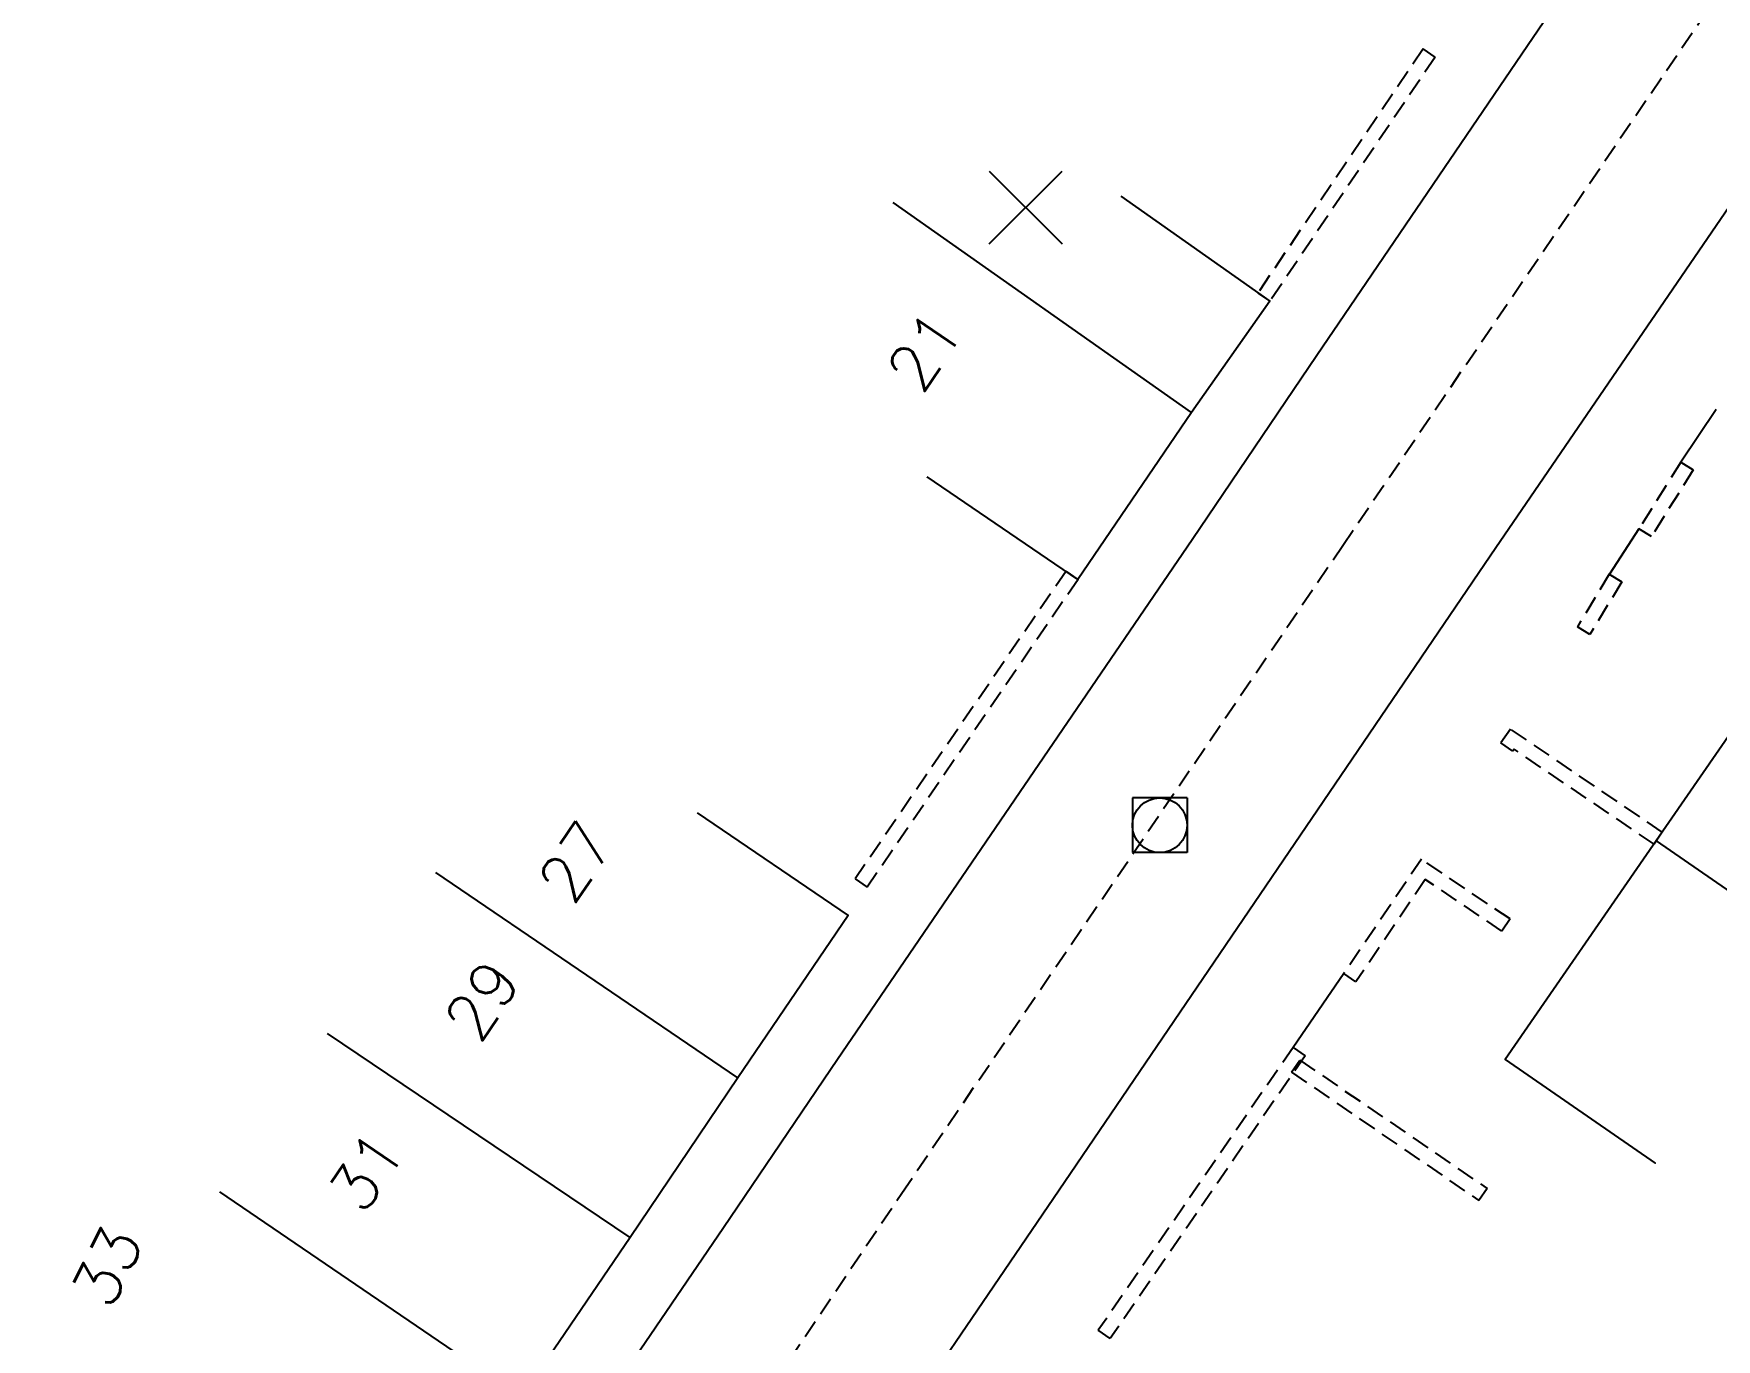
# Model space of a CAD drawing. Header units: millimetres. Extents: x 133000 to 134000, y 143000 to 144000.
# Drawn here: x 133111.53 to 133157.64, y 143497.49 to 143533.27 of the extents above; entities that cross this region are included whole.
import ezdxf
from ezdxf.enums import TextEntityAlignment as Align

# ---------------------------------------------------------------- set-up
doc = ezdxf.new("R2010")
doc.units = ezdxf.units.MM
doc.linetypes.add('DASHED', pattern=[0.75, 0.5, -0.25])
doc.layers.get('0').update_dxf_attribs({"linetype": 'CONTINUOUS'})
for name, color, linetype in [('W0001', 6, 'DASHED'), ('W0008', 7, 'CONTINUOUS'), ('W0100', 7, 'CONTINUOUS'), ('W0105', 7, 'CONTINUOUS'), ('W0112', 1, 'DASHED'), ('W0420', 7, 'CONTINUOUS'), ('W0991', 7, 'CONTINUOUS'), ('W1102', 7, 'CONTINUOUS')]:
    doc.layers.add(name, color=color, linetype=linetype)
doc.styles.get("Standard").update_dxf_attribs({"font": 'romans.shx', "width": 0.85})

# ---------------------------------------------------------------- blocks, each defined once
blk = doc.blocks.new('T420')
for p, q in [((0.75, 0.75), (-0.75, 0.75)), ((-0.75, 0.75), (-0.75, -0.75)), ((0.75, 0.75), (0.75, -0.75)), ((0.75, -0.75), (-0.75, -0.75))]:
    blk.add_line(p, q)
blk.add_ellipse((0, 0), major_axis=(-0.53, 0.53), ratio=1, start_param=3.926991, end_param=10.210176)
blk = doc.blocks.new('t991o')
at = {"color": 0, "linetype": 'Continuous'}
for p, q in [((-1, 1), (1, -1)), ((-1, -1), (1, 1))]:
    blk.add_line(p, q, dxfattribs=at)

msp = doc.modelspace()

# ---------------------------------------------------------------- linework, layer by layer
at = {"layer": 'W0001'}
msp.add_lwpolyline([(133111.534, 143462.052), (133113.54, 143465.792), (133117.696, 143472.072), (133123.208, 143482.365), (133126.246, 143487.671), (133129.316, 143492.589), (133135.32, 143501.494), (133147.404, 143519.248), (133157.582, 143534.184), (133160.422, 143540.286), (133168.369, 143552.074), (133169.961, 143554.179), (133172.778, 143557.626), (133175.368, 143559.968), (133178.34, 143561.918), (133181.278, 143562.732), (133192.008, 143564.852), (133212.772, 143568.781)], dxfattribs=at)
at = {"layer": 'W0008'}
for points in [[(133111.746, 143468.434), (133119.715, 143483.294), (133122.174, 143487.889), (133122.428, 143488.255), (133126.163, 143494.28), (133130.437, 143500.552), (133133.556, 143505.169), (133143.278, 143519.411), (133146.691, 143524.457), (133153.071, 143533.837), (133156.508, 143538.838), (133157.799, 143540.742), (133159.433, 143543.131), (133162.978, 143548.452), (133165.1, 143551.54), (133166.502, 143553.603), (133168.723, 143556.841), (133170.991, 143559.876), (133173.04, 143561.877), (133176.231, 143564.064), (133178.749, 143565.119), (133183.306, 143565.985), (133193.897, 143567.757), (133212.34, 143570.727)], [(133180.215, 143559.529), (133179.519, 143559.384), (133176.914, 143557.523), (133174.845, 143555.81), (133173.708, 143554.637), (133170.23, 143550.6), (133162.543, 143539.257), (133162.328, 143537.982), (133161.988, 143535.96), (133161.429, 143533.816), (133160.909, 143532.835), (133160.13, 143531.65), (133151.6, 143519.178), (133139.476, 143501.353), (133133.97, 143493.256), (133130.318, 143487.541), (133128.048, 143483.774), (133126.572, 143481.193), (133121.801, 143472.296), (133116.374, 143462.025), (133115.602, 143460.551), (133115.452, 143460.266)]]:
    msp.add_lwpolyline(points, dxfattribs=at)
at = {"layer": 'W0100'}
for points in [[(133141.319, 143528.819), (133145.407, 143525.941), (133143.258, 143522.888), (133140.147, 143518.316), (133136.013, 143521.129), (133136.013, 143521.129), (133136.013, 143521.129), (133136.013, 143521.129), (133136.013, 143521.129), (133136.013, 143521.129), (133136.013, 143521.129), (133136.013, 143521.129), (133136.013, 143521.129), (133136.013, 143521.129), (133136.013, 143521.129), (133136.013, 143521.129), (133136.013, 143521.129), (133136.013, 143521.129), (133136.013, 143521.129), (133136.013, 143521.129), (133136.013, 143521.129), (133136.013, 143521.129), (133136.013, 143521.129), (133136.013, 143521.129), (133136.013, 143521.129), (133136.013, 143521.129), (133136.013, 143521.129), (133136.013, 143521.129), (133136.013, 143521.129), (133136.013, 143521.129), (133136.013, 143521.129), (133136.013, 143521.129), (133136.013, 143521.129), (133136.013, 143521.129), (133136.013, 143521.129), (133136.013, 143521.129), (133136.013, 143521.129), (133136.013, 143521.129), (133136.013, 143521.129), (133136.013, 143521.129), (133136.013, 143521.129), (133136.013, 143521.129), (133136.013, 143521.129), (133136.013, 143521.129), (133136.013, 143521.129), (133136.013, 143521.129), (133136.013, 143521.129), (133136.013, 143521.129), (133136.013, 143521.129), (133136.013, 143521.129), (133136.013, 143521.129), (133136.013, 143521.129), (133136.013, 143521.129), (133136.013, 143521.129), (133136.013, 143521.129), (133136.013, 143521.129), (133136.013, 143521.129), (133136.013, 143521.129), (133136.013, 143521.129), (133136.013, 143521.129), (133136.013, 143521.129), (133136.013, 143521.129), (133136.013, 143521.129), (133136.013, 143521.129), (133136.013, 143521.129), (133136.013, 143521.129), (133136.013, 143521.129), (133136.013, 143521.129), (133136.013, 143521.129), (133136.013, 143521.129), (133136.013, 143521.129), (133136.013, 143521.129), (133136.013, 143521.129), (133136.013, 143521.129), (133136.013, 143521.129), (133136.013, 143521.129), (133136.013, 143521.129), (133136.013, 143521.129), (133136.013, 143521.129), (133136.013, 143521.129), (133136.013, 143521.129), (133136.013, 143521.129), (133136.013, 143521.129), (133136.013, 143521.129), (133136.013, 143521.129), (133136.013, 143521.129), (133136.013, 143521.129), (133136.013, 143521.129), (133136.013, 143521.129), (133136.013, 143521.129), (133136.013, 143521.129), (133136.013, 143521.129), (133136.013, 143521.129), (133136.013, 143521.129), (133136.013, 143521.129), (133136.013, 143521.129), (133136.013, 143521.129), (133136.013, 143521.129), (133136.013, 143521.129), (133136.013, 143521.129), (133136.013, 143521.129), (133136.013, 143521.129), (133136.013, 143521.129), (133136.013, 143521.129), (133136.013, 143521.129), (133136.013, 143521.129), (133136.013, 143521.129), (133136.013, 143521.129), (133136.013, 143521.129), (133136.013, 143521.129), (133136.013, 143521.129), (133136.013, 143521.129), (133136.013, 143521.129), (133136.013, 143521.129), (133136.013, 143521.129), (133136.013, 143521.129), (133136.013, 143521.129), (133136.013, 143521.129), (133136.013, 143521.129), (133136.013, 143521.129)], [(133160.633, 143517.863), (133155.993, 143511.152), (133151.851, 143505.157), (133155.965, 143502.315), (133155.965, 143502.315), (133155.965, 143502.315), (133155.965, 143502.315), (133155.965, 143502.315), (133155.965, 143502.315), (133155.965, 143502.315), (133155.965, 143502.315), (133155.965, 143502.315), (133155.965, 143502.315), (133155.965, 143502.315), (133155.965, 143502.315), (133155.965, 143502.315), (133155.965, 143502.315), (133155.965, 143502.315), (133155.965, 143502.315), (133155.965, 143502.315), (133155.965, 143502.315), (133155.965, 143502.315), (133155.965, 143502.315), (133155.965, 143502.315), (133155.965, 143502.315), (133155.965, 143502.315), (133155.965, 143502.315), (133155.965, 143502.315), (133155.965, 143502.315), (133155.965, 143502.315), (133155.965, 143502.315), (133155.965, 143502.315), (133155.965, 143502.315), (133155.965, 143502.315), (133155.965, 143502.315), (133155.965, 143502.315), (133155.965, 143502.315), (133155.965, 143502.315), (133155.965, 143502.315), (133155.965, 143502.315), (133155.965, 143502.315), (133155.965, 143502.315), (133155.965, 143502.315), (133155.965, 143502.315), (133155.965, 143502.315), (133155.965, 143502.315), (133155.965, 143502.315), (133155.965, 143502.315), (133155.965, 143502.315), (133155.965, 143502.315), (133155.965, 143502.315), (133155.965, 143502.315), (133155.965, 143502.315), (133155.965, 143502.315), (133155.965, 143502.315), (133155.965, 143502.315), (133155.965, 143502.315), (133155.965, 143502.315), (133155.965, 143502.315), (133155.965, 143502.315), (133155.965, 143502.315), (133155.965, 143502.315), (133155.965, 143502.315), (133155.965, 143502.315), (133155.965, 143502.315), (133155.965, 143502.315), (133155.965, 143502.315), (133155.965, 143502.315), (133155.965, 143502.315), (133155.965, 143502.315), (133155.965, 143502.315), (133155.965, 143502.315), (133155.965, 143502.315), (133155.965, 143502.315), (133155.965, 143502.315), (133155.965, 143502.315), (133155.965, 143502.315), (133155.965, 143502.315), (133155.965, 143502.315), (133155.965, 143502.315), (133155.965, 143502.315), (133155.965, 143502.315), (133155.965, 143502.315), (133155.965, 143502.315), (133155.965, 143502.315), (133155.965, 143502.315), (133155.965, 143502.315), (133155.965, 143502.315), (133155.965, 143502.315), (133155.965, 143502.315), (133155.965, 143502.315), (133155.965, 143502.315), (133155.965, 143502.315), (133155.965, 143502.315), (133155.965, 143502.315), (133155.965, 143502.315), (133155.965, 143502.315), (133155.965, 143502.315), (133155.965, 143502.315), (133155.965, 143502.315), (133155.965, 143502.315), (133155.965, 143502.315), (133155.965, 143502.315), (133155.965, 143502.315), (133155.965, 143502.315), (133155.965, 143502.315), (133155.965, 143502.315), (133155.965, 143502.315), (133155.965, 143502.315), (133155.965, 143502.315), (133155.965, 143502.315), (133155.965, 143502.315), (133155.965, 143502.315), (133155.965, 143502.315), (133155.965, 143502.315), (133155.965, 143502.315), (133155.965, 143502.315), (133155.965, 143502.315), (133155.965, 143502.315)], [(133129.716, 143511.916), (133133.85, 143509.104), (133130.825, 143504.657), (133127.882, 143500.284), (133124.903, 143495.905)]]:
    msp.add_lwpolyline(points, dxfattribs=at)
at = {"layer": 'W0105'}
for p, q in [((133157.638, 143522.973), (133156.667, 143521.528)), ((133155.515, 143519.697), (133154.707, 143518.459)), ((133147.433, 143507.514), (133146.04, 143505.486))]:
    msp.add_line(p, q, dxfattribs=at)
at = {"layer": 'W0112'}
for points in [[(133149.935, 143532.628), (133149.604, 143532.852), (133145.075, 143526.164), (133145.406, 143525.939), (133145.406, 143525.939), (133145.406, 143525.939), (133145.406, 143525.939), (133145.406, 143525.939), (133145.406, 143525.939), (133145.406, 143525.939), (133145.406, 143525.939), (133145.406, 143525.939), (133145.406, 143525.939), (133145.406, 143525.939), (133145.406, 143525.939), (133145.406, 143525.939), (133145.406, 143525.939), (133145.406, 143525.939), (133145.406, 143525.939), (133145.406, 143525.939), (133145.406, 143525.939), (133145.406, 143525.939), (133145.406, 143525.939), (133145.406, 143525.939), (133145.406, 143525.939), (133145.406, 143525.939), (133145.406, 143525.939), (133145.406, 143525.939), (133145.406, 143525.939), (133145.406, 143525.939), (133145.406, 143525.939), (133145.406, 143525.939), (133145.406, 143525.939), (133145.406, 143525.939), (133145.406, 143525.939), (133145.406, 143525.939), (133145.406, 143525.939), (133145.406, 143525.939), (133145.406, 143525.939), (133145.406, 143525.939), (133145.406, 143525.939), (133145.406, 143525.939), (133145.406, 143525.939), (133145.406, 143525.939), (133145.406, 143525.939), (133145.406, 143525.939), (133145.406, 143525.939), (133145.406, 143525.939), (133145.406, 143525.939), (133145.406, 143525.939), (133145.406, 143525.939), (133145.406, 143525.939), (133145.406, 143525.939), (133145.406, 143525.939), (133145.406, 143525.939), (133145.406, 143525.939), (133145.406, 143525.939), (133145.406, 143525.939), (133145.406, 143525.939), (133145.406, 143525.939), (133145.406, 143525.939), (133145.406, 143525.939), (133145.406, 143525.939), (133145.406, 143525.939), (133145.406, 143525.939), (133145.406, 143525.939), (133145.406, 143525.939), (133145.406, 143525.939), (133145.406, 143525.939), (133145.406, 143525.939), (133145.406, 143525.939), (133145.406, 143525.939), (133145.406, 143525.939), (133145.406, 143525.939), (133145.406, 143525.939), (133145.406, 143525.939), (133145.406, 143525.939), (133145.406, 143525.939), (133145.406, 143525.939), (133145.406, 143525.939), (133145.406, 143525.939), (133145.406, 143525.939), (133145.406, 143525.939), (133145.406, 143525.939), (133145.406, 143525.939), (133145.406, 143525.939), (133145.406, 143525.939), (133145.406, 143525.939), (133145.406, 143525.939), (133145.406, 143525.939), (133145.406, 143525.939), (133145.406, 143525.939), (133145.406, 143525.939), (133145.406, 143525.939), (133145.406, 143525.939), (133145.406, 143525.939), (133145.406, 143525.939), (133145.406, 143525.939), (133145.406, 143525.939), (133145.406, 143525.939), (133145.406, 143525.939), (133145.406, 143525.939), (133145.406, 143525.939), (133145.406, 143525.939), (133145.406, 143525.939), (133145.406, 143525.939), (133145.406, 143525.939), (133145.406, 143525.939), (133145.406, 143525.939), (133145.406, 143525.939), (133145.406, 143525.939), (133145.406, 143525.939), (133145.406, 143525.939), (133145.406, 143525.939), (133145.406, 143525.939), (133145.406, 143525.939), (133145.406, 143525.939), (133145.406, 143525.939), (133145.406, 143525.939), (133145.406, 143525.939)], [(133149.935, 143532.628), (133145.406, 143525.939), (133145.406, 143525.939), (133145.406, 143525.939), (133145.406, 143525.939), (133145.406, 143525.939), (133145.406, 143525.939), (133145.406, 143525.939), (133145.406, 143525.939), (133145.406, 143525.939), (133145.406, 143525.939), (133145.406, 143525.939), (133145.406, 143525.939), (133145.406, 143525.939), (133145.406, 143525.939), (133145.406, 143525.939), (133145.406, 143525.939), (133145.406, 143525.939), (133145.406, 143525.939), (133145.406, 143525.939), (133145.406, 143525.939), (133145.406, 143525.939), (133145.406, 143525.939), (133145.406, 143525.939), (133145.406, 143525.939), (133145.406, 143525.939), (133145.406, 143525.939), (133145.406, 143525.939), (133145.406, 143525.939), (133145.406, 143525.939), (133145.406, 143525.939), (133145.406, 143525.939), (133145.406, 143525.939), (133145.406, 143525.939), (133145.406, 143525.939), (133145.406, 143525.939), (133145.406, 143525.939), (133145.406, 143525.939), (133145.406, 143525.939), (133145.406, 143525.939), (133145.406, 143525.939), (133145.406, 143525.939), (133145.406, 143525.939), (133145.406, 143525.939), (133145.406, 143525.939), (133145.406, 143525.939), (133145.406, 143525.939), (133145.406, 143525.939), (133145.406, 143525.939), (133145.406, 143525.939), (133145.406, 143525.939), (133145.406, 143525.939), (133145.406, 143525.939), (133145.406, 143525.939), (133145.406, 143525.939), (133145.406, 143525.939), (133145.406, 143525.939), (133145.406, 143525.939), (133145.406, 143525.939), (133145.406, 143525.939), (133145.406, 143525.939), (133145.406, 143525.939), (133145.406, 143525.939), (133145.406, 143525.939), (133145.406, 143525.939), (133145.406, 143525.939), (133145.406, 143525.939), (133145.406, 143525.939), (133145.406, 143525.939), (133145.406, 143525.939), (133145.406, 143525.939), (133145.406, 143525.939), (133145.406, 143525.939), (133145.406, 143525.939), (133145.406, 143525.939), (133145.406, 143525.939), (133145.406, 143525.939), (133145.406, 143525.939), (133145.406, 143525.939), (133145.406, 143525.939), (133145.406, 143525.939), (133145.406, 143525.939), (133145.406, 143525.939), (133145.406, 143525.939), (133145.406, 143525.939), (133145.406, 143525.939), (133145.406, 143525.939), (133145.406, 143525.939), (133145.406, 143525.939), (133145.406, 143525.939), (133145.406, 143525.939), (133145.406, 143525.939), (133145.406, 143525.939), (133145.406, 143525.939), (133145.406, 143525.939), (133145.406, 143525.939), (133145.406, 143525.939), (133145.406, 143525.939), (133145.406, 143525.939), (133145.406, 143525.939), (133145.406, 143525.939), (133145.406, 143525.939), (133145.406, 143525.939), (133145.406, 143525.939), (133145.406, 143525.939), (133145.406, 143525.939), (133145.406, 143525.939), (133145.406, 143525.939), (133145.406, 143525.939), (133145.406, 143525.939), (133145.406, 143525.939), (133145.406, 143525.939), (133145.406, 143525.939), (133145.406, 143525.939), (133145.406, 143525.939), (133145.406, 143525.939), (133145.406, 143525.939), (133145.406, 143525.939), (133145.406, 143525.939), (133145.406, 143525.939)], [(133156.667, 143521.527), (133155.519, 143519.701), (133155.519, 143519.701), (133155.519, 143519.701), (133155.519, 143519.701), (133155.519, 143519.701), (133155.519, 143519.701), (133155.519, 143519.701), (133155.519, 143519.701), (133155.519, 143519.701), (133155.519, 143519.701), (133155.519, 143519.701), (133155.519, 143519.701), (133155.519, 143519.701), (133155.519, 143519.701), (133155.519, 143519.701), (133155.519, 143519.701), (133155.519, 143519.701), (133155.519, 143519.701), (133155.519, 143519.701), (133155.519, 143519.701), (133155.519, 143519.701), (133155.519, 143519.701), (133155.519, 143519.701), (133155.519, 143519.701), (133155.519, 143519.701), (133155.519, 143519.701), (133155.519, 143519.701), (133155.519, 143519.701), (133155.519, 143519.701), (133155.519, 143519.701), (133155.519, 143519.701), (133155.519, 143519.701), (133155.519, 143519.701), (133155.519, 143519.701), (133155.519, 143519.701), (133155.519, 143519.701), (133155.519, 143519.701), (133155.519, 143519.701), (133155.519, 143519.701), (133155.519, 143519.701), (133155.519, 143519.701), (133155.519, 143519.701), (133155.519, 143519.701), (133155.519, 143519.701), (133155.519, 143519.701), (133155.519, 143519.701), (133155.519, 143519.701), (133155.519, 143519.701), (133155.519, 143519.701), (133155.519, 143519.701), (133155.519, 143519.701), (133155.519, 143519.701), (133155.519, 143519.701), (133155.519, 143519.701), (133155.519, 143519.701), (133155.519, 143519.701), (133155.519, 143519.701), (133155.519, 143519.701), (133155.519, 143519.701), (133155.519, 143519.701), (133155.519, 143519.701), (133155.519, 143519.701), (133155.519, 143519.701), (133155.519, 143519.701), (133155.519, 143519.701), (133155.519, 143519.701), (133155.519, 143519.701), (133155.519, 143519.701), (133155.519, 143519.701), (133155.519, 143519.701), (133155.519, 143519.701), (133155.519, 143519.701), (133155.519, 143519.701), (133155.519, 143519.701), (133155.519, 143519.701), (133155.519, 143519.701), (133155.519, 143519.701), (133155.519, 143519.701), (133155.519, 143519.701), (133155.519, 143519.701), (133155.519, 143519.701), (133155.519, 143519.701), (133155.519, 143519.701), (133155.519, 143519.701), (133155.519, 143519.701), (133155.519, 143519.701), (133155.519, 143519.701), (133155.519, 143519.701), (133155.519, 143519.701), (133155.519, 143519.701), (133155.519, 143519.701), (133155.519, 143519.701), (133155.519, 143519.701), (133155.519, 143519.701), (133155.519, 143519.701), (133155.519, 143519.701), (133155.519, 143519.701), (133155.519, 143519.701), (133155.519, 143519.701), (133155.519, 143519.701), (133155.519, 143519.701), (133155.519, 143519.701), (133155.519, 143519.701), (133155.519, 143519.701), (133155.519, 143519.701), (133155.519, 143519.701), (133155.519, 143519.701), (133155.519, 143519.701), (133155.519, 143519.701), (133155.519, 143519.701), (133155.519, 143519.701), (133155.519, 143519.701), (133155.519, 143519.701), (133155.519, 143519.701), (133155.519, 143519.701), (133155.519, 143519.701), (133155.519, 143519.701), (133155.519, 143519.701), (133155.519, 143519.701)], [(133156.667, 143521.527), (133157.006, 143521.314), (133155.858, 143519.488), (133155.519, 143519.701), (133155.519, 143519.701), (133155.519, 143519.701), (133155.519, 143519.701), (133155.519, 143519.701), (133155.519, 143519.701), (133155.519, 143519.701), (133155.519, 143519.701), (133155.519, 143519.701), (133155.519, 143519.701), (133155.519, 143519.701), (133155.519, 143519.701), (133155.519, 143519.701), (133155.519, 143519.701), (133155.519, 143519.701), (133155.519, 143519.701), (133155.519, 143519.701), (133155.519, 143519.701), (133155.519, 143519.701), (133155.519, 143519.701), (133155.519, 143519.701), (133155.519, 143519.701), (133155.519, 143519.701), (133155.519, 143519.701), (133155.519, 143519.701), (133155.519, 143519.701), (133155.519, 143519.701), (133155.519, 143519.701), (133155.519, 143519.701), (133155.519, 143519.701), (133155.519, 143519.701), (133155.519, 143519.701), (133155.519, 143519.701), (133155.519, 143519.701), (133155.519, 143519.701), (133155.519, 143519.701), (133155.519, 143519.701), (133155.519, 143519.701), (133155.519, 143519.701), (133155.519, 143519.701), (133155.519, 143519.701), (133155.519, 143519.701), (133155.519, 143519.701), (133155.519, 143519.701), (133155.519, 143519.701), (133155.519, 143519.701), (133155.519, 143519.701), (133155.519, 143519.701), (133155.519, 143519.701), (133155.519, 143519.701), (133155.519, 143519.701), (133155.519, 143519.701), (133155.519, 143519.701), (133155.519, 143519.701), (133155.519, 143519.701), (133155.519, 143519.701), (133155.519, 143519.701), (133155.519, 143519.701), (133155.519, 143519.701), (133155.519, 143519.701), (133155.519, 143519.701), (133155.519, 143519.701), (133155.519, 143519.701), (133155.519, 143519.701), (133155.519, 143519.701), (133155.519, 143519.701), (133155.519, 143519.701), (133155.519, 143519.701), (133155.519, 143519.701), (133155.519, 143519.701), (133155.519, 143519.701), (133155.519, 143519.701), (133155.519, 143519.701), (133155.519, 143519.701), (133155.519, 143519.701), (133155.519, 143519.701), (133155.519, 143519.701), (133155.519, 143519.701), (133155.519, 143519.701), (133155.519, 143519.701), (133155.519, 143519.701), (133155.519, 143519.701), (133155.519, 143519.701), (133155.519, 143519.701), (133155.519, 143519.701), (133155.519, 143519.701), (133155.519, 143519.701), (133155.519, 143519.701), (133155.519, 143519.701), (133155.519, 143519.701), (133155.519, 143519.701), (133155.519, 143519.701), (133155.519, 143519.701), (133155.519, 143519.701), (133155.519, 143519.701), (133155.519, 143519.701), (133155.519, 143519.701), (133155.519, 143519.701), (133155.519, 143519.701), (133155.519, 143519.701), (133155.519, 143519.701), (133155.519, 143519.701), (133155.519, 143519.701), (133155.519, 143519.701), (133155.519, 143519.701), (133155.519, 143519.701), (133155.519, 143519.701), (133155.519, 143519.701), (133155.519, 143519.701), (133155.519, 143519.701), (133155.519, 143519.701), (133155.519, 143519.701), (133155.519, 143519.701), (133155.519, 143519.701), (133155.519, 143519.701), (133155.519, 143519.701), (133155.519, 143519.701)], [(133140.15, 143518.316), (133139.82, 143518.542), (133134.043, 143510.109), (133134.373, 143509.883), (133134.373, 143509.883), (133134.373, 143509.883), (133134.373, 143509.883), (133134.373, 143509.883), (133134.373, 143509.883), (133134.373, 143509.883), (133134.373, 143509.883), (133134.373, 143509.883), (133134.373, 143509.883), (133134.373, 143509.883), (133134.373, 143509.883), (133134.373, 143509.883), (133134.373, 143509.883), (133134.373, 143509.883), (133134.373, 143509.883), (133134.373, 143509.883), (133134.373, 143509.883), (133134.373, 143509.883), (133134.373, 143509.883), (133134.373, 143509.883), (133134.373, 143509.883), (133134.373, 143509.883), (133134.373, 143509.883), (133134.373, 143509.883), (133134.373, 143509.883), (133134.373, 143509.883), (133134.373, 143509.883), (133134.373, 143509.883), (133134.373, 143509.883), (133134.373, 143509.883), (133134.373, 143509.883), (133134.373, 143509.883), (133134.373, 143509.883), (133134.373, 143509.883), (133134.373, 143509.883), (133134.373, 143509.883), (133134.373, 143509.883), (133134.373, 143509.883), (133134.373, 143509.883), (133134.373, 143509.883), (133134.373, 143509.883), (133134.373, 143509.883), (133134.373, 143509.883), (133134.373, 143509.883), (133134.373, 143509.883), (133134.373, 143509.883), (133134.373, 143509.883), (133134.373, 143509.883), (133134.373, 143509.883), (133134.373, 143509.883), (133134.373, 143509.883), (133134.373, 143509.883), (133134.373, 143509.883), (133134.373, 143509.883), (133134.373, 143509.883), (133134.373, 143509.883), (133134.373, 143509.883), (133134.373, 143509.883), (133134.373, 143509.883), (133134.373, 143509.883), (133134.373, 143509.883), (133134.373, 143509.883), (133134.373, 143509.883), (133134.373, 143509.883), (133134.373, 143509.883), (133134.373, 143509.883), (133134.373, 143509.883), (133134.373, 143509.883), (133134.373, 143509.883), (133134.373, 143509.883), (133134.373, 143509.883), (133134.373, 143509.883), (133134.373, 143509.883), (133134.373, 143509.883), (133134.373, 143509.883), (133134.373, 143509.883), (133134.373, 143509.883), (133134.373, 143509.883), (133134.373, 143509.883), (133134.373, 143509.883), (133134.373, 143509.883), (133134.373, 143509.883), (133134.373, 143509.883), (133134.373, 143509.883), (133134.373, 143509.883), (133134.373, 143509.883), (133134.373, 143509.883), (133134.373, 143509.883), (133134.373, 143509.883), (133134.373, 143509.883), (133134.373, 143509.883), (133134.373, 143509.883), (133134.373, 143509.883), (133134.373, 143509.883), (133134.373, 143509.883), (133134.373, 143509.883), (133134.373, 143509.883), (133134.373, 143509.883), (133134.373, 143509.883), (133134.373, 143509.883), (133134.373, 143509.883), (133134.373, 143509.883), (133134.373, 143509.883), (133134.373, 143509.883), (133134.373, 143509.883), (133134.373, 143509.883), (133134.373, 143509.883), (133134.373, 143509.883), (133134.373, 143509.883), (133134.373, 143509.883), (133134.373, 143509.883), (133134.373, 143509.883), (133134.373, 143509.883), (133134.373, 143509.883), (133134.373, 143509.883), (133134.373, 143509.883)], [(133140.15, 143518.316), (133134.373, 143509.883), (133134.373, 143509.883), (133134.373, 143509.883), (133134.373, 143509.883), (133134.373, 143509.883), (133134.373, 143509.883), (133134.373, 143509.883), (133134.373, 143509.883), (133134.373, 143509.883), (133134.373, 143509.883), (133134.373, 143509.883), (133134.373, 143509.883), (133134.373, 143509.883), (133134.373, 143509.883), (133134.373, 143509.883), (133134.373, 143509.883), (133134.373, 143509.883), (133134.373, 143509.883), (133134.373, 143509.883), (133134.373, 143509.883), (133134.373, 143509.883), (133134.373, 143509.883), (133134.373, 143509.883), (133134.373, 143509.883), (133134.373, 143509.883), (133134.373, 143509.883), (133134.373, 143509.883), (133134.373, 143509.883), (133134.373, 143509.883), (133134.373, 143509.883), (133134.373, 143509.883), (133134.373, 143509.883), (133134.373, 143509.883), (133134.373, 143509.883), (133134.373, 143509.883), (133134.373, 143509.883), (133134.373, 143509.883), (133134.373, 143509.883), (133134.373, 143509.883), (133134.373, 143509.883), (133134.373, 143509.883), (133134.373, 143509.883), (133134.373, 143509.883), (133134.373, 143509.883), (133134.373, 143509.883), (133134.373, 143509.883), (133134.373, 143509.883), (133134.373, 143509.883), (133134.373, 143509.883), (133134.373, 143509.883), (133134.373, 143509.883), (133134.373, 143509.883), (133134.373, 143509.883), (133134.373, 143509.883), (133134.373, 143509.883), (133134.373, 143509.883), (133134.373, 143509.883), (133134.373, 143509.883), (133134.373, 143509.883), (133134.373, 143509.883), (133134.373, 143509.883), (133134.373, 143509.883), (133134.373, 143509.883), (133134.373, 143509.883), (133134.373, 143509.883), (133134.373, 143509.883), (133134.373, 143509.883), (133134.373, 143509.883), (133134.373, 143509.883), (133134.373, 143509.883), (133134.373, 143509.883), (133134.373, 143509.883), (133134.373, 143509.883), (133134.373, 143509.883), (133134.373, 143509.883), (133134.373, 143509.883), (133134.373, 143509.883), (133134.373, 143509.883), (133134.373, 143509.883), (133134.373, 143509.883), (133134.373, 143509.883), (133134.373, 143509.883), (133134.373, 143509.883), (133134.373, 143509.883), (133134.373, 143509.883), (133134.373, 143509.883), (133134.373, 143509.883), (133134.373, 143509.883), (133134.373, 143509.883), (133134.373, 143509.883), (133134.373, 143509.883), (133134.373, 143509.883), (133134.373, 143509.883), (133134.373, 143509.883), (133134.373, 143509.883), (133134.373, 143509.883), (133134.373, 143509.883), (133134.373, 143509.883), (133134.373, 143509.883), (133134.373, 143509.883), (133134.373, 143509.883), (133134.373, 143509.883), (133134.373, 143509.883), (133134.373, 143509.883), (133134.373, 143509.883), (133134.373, 143509.883), (133134.373, 143509.883), (133134.373, 143509.883), (133134.373, 143509.883), (133134.373, 143509.883), (133134.373, 143509.883), (133134.373, 143509.883), (133134.373, 143509.883), (133134.373, 143509.883), (133134.373, 143509.883), (133134.373, 143509.883), (133134.373, 143509.883), (133134.373, 143509.883), (133134.373, 143509.883)], [(133154.706, 143518.459), (133153.83, 143517.012), (133153.83, 143517.012), (133153.83, 143517.012), (133153.83, 143517.012), (133153.83, 143517.012), (133153.83, 143517.012), (133153.83, 143517.012), (133153.83, 143517.012), (133153.83, 143517.012), (133153.83, 143517.012), (133153.83, 143517.012), (133153.83, 143517.012), (133153.83, 143517.012), (133153.83, 143517.012), (133153.83, 143517.012), (133153.83, 143517.012), (133153.83, 143517.012), (133153.83, 143517.012), (133153.83, 143517.012), (133153.83, 143517.012), (133153.83, 143517.012), (133153.83, 143517.012), (133153.83, 143517.012), (133153.83, 143517.012), (133153.83, 143517.012), (133153.83, 143517.012), (133153.83, 143517.012), (133153.83, 143517.012), (133153.83, 143517.012), (133153.83, 143517.012), (133153.83, 143517.012), (133153.83, 143517.012), (133153.83, 143517.012), (133153.83, 143517.012), (133153.83, 143517.012), (133153.83, 143517.012), (133153.83, 143517.012), (133153.83, 143517.012), (133153.83, 143517.012), (133153.83, 143517.012), (133153.83, 143517.012), (133153.83, 143517.012), (133153.83, 143517.012), (133153.83, 143517.012), (133153.83, 143517.012), (133153.83, 143517.012), (133153.83, 143517.012), (133153.83, 143517.012), (133153.83, 143517.012), (133153.83, 143517.012), (133153.83, 143517.012), (133153.83, 143517.012), (133153.83, 143517.012), (133153.83, 143517.012), (133153.83, 143517.012), (133153.83, 143517.012), (133153.83, 143517.012), (133153.83, 143517.012), (133153.83, 143517.012), (133153.83, 143517.012), (133153.83, 143517.012), (133153.83, 143517.012), (133153.83, 143517.012), (133153.83, 143517.012), (133153.83, 143517.012), (133153.83, 143517.012), (133153.83, 143517.012), (133153.83, 143517.012), (133153.83, 143517.012), (133153.83, 143517.012), (133153.83, 143517.012), (133153.83, 143517.012), (133153.83, 143517.012), (133153.83, 143517.012), (133153.83, 143517.012), (133153.83, 143517.012), (133153.83, 143517.012), (133153.83, 143517.012), (133153.83, 143517.012), (133153.83, 143517.012), (133153.83, 143517.012), (133153.83, 143517.012), (133153.83, 143517.012), (133153.83, 143517.012), (133153.83, 143517.012), (133153.83, 143517.012), (133153.83, 143517.012), (133153.83, 143517.012), (133153.83, 143517.012), (133153.83, 143517.012), (133153.83, 143517.012), (133153.83, 143517.012), (133153.83, 143517.012), (133153.83, 143517.012), (133153.83, 143517.012), (133153.83, 143517.012), (133153.83, 143517.012), (133153.83, 143517.012), (133153.83, 143517.012), (133153.83, 143517.012), (133153.83, 143517.012), (133153.83, 143517.012), (133153.83, 143517.012), (133153.83, 143517.012), (133153.83, 143517.012), (133153.83, 143517.012), (133153.83, 143517.012), (133153.83, 143517.012), (133153.83, 143517.012), (133153.83, 143517.012), (133153.83, 143517.012), (133153.83, 143517.012), (133153.83, 143517.012), (133153.83, 143517.012), (133153.83, 143517.012), (133153.83, 143517.012), (133153.83, 143517.012), (133153.83, 143517.012), (133153.83, 143517.012)], [(133154.706, 143518.459), (133155.048, 143518.251), (133154.172, 143516.804), (133153.83, 143517.012), (133153.83, 143517.012), (133153.83, 143517.012), (133153.83, 143517.012), (133153.83, 143517.012), (133153.83, 143517.012), (133153.83, 143517.012), (133153.83, 143517.012), (133153.83, 143517.012), (133153.83, 143517.012), (133153.83, 143517.012), (133153.83, 143517.012), (133153.83, 143517.012), (133153.83, 143517.012), (133153.83, 143517.012), (133153.83, 143517.012), (133153.83, 143517.012), (133153.83, 143517.012), (133153.83, 143517.012), (133153.83, 143517.012), (133153.83, 143517.012), (133153.83, 143517.012), (133153.83, 143517.012), (133153.83, 143517.012), (133153.83, 143517.012), (133153.83, 143517.012), (133153.83, 143517.012), (133153.83, 143517.012), (133153.83, 143517.012), (133153.83, 143517.012), (133153.83, 143517.012), (133153.83, 143517.012), (133153.83, 143517.012), (133153.83, 143517.012), (133153.83, 143517.012), (133153.83, 143517.012), (133153.83, 143517.012), (133153.83, 143517.012), (133153.83, 143517.012), (133153.83, 143517.012), (133153.83, 143517.012), (133153.83, 143517.012), (133153.83, 143517.012), (133153.83, 143517.012), (133153.83, 143517.012), (133153.83, 143517.012), (133153.83, 143517.012), (133153.83, 143517.012), (133153.83, 143517.012), (133153.83, 143517.012), (133153.83, 143517.012), (133153.83, 143517.012), (133153.83, 143517.012), (133153.83, 143517.012), (133153.83, 143517.012), (133153.83, 143517.012), (133153.83, 143517.012), (133153.83, 143517.012), (133153.83, 143517.012), (133153.83, 143517.012), (133153.83, 143517.012), (133153.83, 143517.012), (133153.83, 143517.012), (133153.83, 143517.012), (133153.83, 143517.012), (133153.83, 143517.012), (133153.83, 143517.012), (133153.83, 143517.012), (133153.83, 143517.012), (133153.83, 143517.012), (133153.83, 143517.012), (133153.83, 143517.012), (133153.83, 143517.012), (133153.83, 143517.012), (133153.83, 143517.012), (133153.83, 143517.012), (133153.83, 143517.012), (133153.83, 143517.012), (133153.83, 143517.012), (133153.83, 143517.012), (133153.83, 143517.012), (133153.83, 143517.012), (133153.83, 143517.012), (133153.83, 143517.012), (133153.83, 143517.012), (133153.83, 143517.012), (133153.83, 143517.012), (133153.83, 143517.012), (133153.83, 143517.012), (133153.83, 143517.012), (133153.83, 143517.012), (133153.83, 143517.012), (133153.83, 143517.012), (133153.83, 143517.012), (133153.83, 143517.012), (133153.83, 143517.012), (133153.83, 143517.012), (133153.83, 143517.012), (133153.83, 143517.012), (133153.83, 143517.012), (133153.83, 143517.012), (133153.83, 143517.012), (133153.83, 143517.012), (133153.83, 143517.012), (133153.83, 143517.012), (133153.83, 143517.012), (133153.83, 143517.012), (133153.83, 143517.012), (133153.83, 143517.012), (133153.83, 143517.012), (133153.83, 143517.012), (133153.83, 143517.012), (133153.83, 143517.012), (133153.83, 143517.012), (133153.83, 143517.012), (133153.83, 143517.012), (133153.83, 143517.012)], [(133156.158, 143511.386), (133151.997, 143514.215), (133151.733, 143513.837), (133151.733, 143513.837), (133151.733, 143513.837), (133151.733, 143513.837), (133151.733, 143513.837), (133151.733, 143513.837), (133151.733, 143513.837), (133151.733, 143513.837), (133151.733, 143513.837), (133151.733, 143513.837), (133151.733, 143513.837), (133151.733, 143513.837), (133151.733, 143513.837), (133151.733, 143513.837), (133151.733, 143513.837), (133151.733, 143513.837), (133151.733, 143513.837), (133151.733, 143513.837), (133151.733, 143513.837), (133151.733, 143513.837), (133151.733, 143513.837), (133151.733, 143513.837), (133151.733, 143513.837), (133151.733, 143513.837), (133151.733, 143513.837), (133151.733, 143513.837), (133151.733, 143513.837), (133151.733, 143513.837), (133151.733, 143513.837), (133151.733, 143513.837), (133151.733, 143513.837), (133151.733, 143513.837), (133151.733, 143513.837), (133151.733, 143513.837), (133151.733, 143513.837), (133151.733, 143513.837), (133151.733, 143513.837), (133151.733, 143513.837), (133151.733, 143513.837), (133151.733, 143513.837), (133151.733, 143513.837), (133151.733, 143513.837), (133151.733, 143513.837), (133151.733, 143513.837), (133151.733, 143513.837), (133151.733, 143513.837), (133151.733, 143513.837), (133151.733, 143513.837), (133151.733, 143513.837), (133151.733, 143513.837), (133151.733, 143513.837), (133151.733, 143513.837), (133151.733, 143513.837), (133151.733, 143513.837), (133151.733, 143513.837), (133151.733, 143513.837), (133151.733, 143513.837), (133151.733, 143513.837), (133151.733, 143513.837), (133151.733, 143513.837), (133151.733, 143513.837), (133151.733, 143513.837), (133151.733, 143513.837), (133151.733, 143513.837), (133151.733, 143513.837), (133151.733, 143513.837), (133151.733, 143513.837), (133151.733, 143513.837), (133151.733, 143513.837), (133151.733, 143513.837), (133151.733, 143513.837), (133151.733, 143513.837), (133151.733, 143513.837), (133151.733, 143513.837), (133151.733, 143513.837), (133151.733, 143513.837), (133151.733, 143513.837), (133151.733, 143513.837), (133151.733, 143513.837), (133151.733, 143513.837), (133151.733, 143513.837), (133151.733, 143513.837), (133151.733, 143513.837), (133151.733, 143513.837), (133151.733, 143513.837), (133151.733, 143513.837), (133151.733, 143513.837), (133151.733, 143513.837), (133151.733, 143513.837), (133151.733, 143513.837), (133151.733, 143513.837), (133151.733, 143513.837), (133151.733, 143513.837), (133151.733, 143513.837), (133151.733, 143513.837), (133151.733, 143513.837), (133151.733, 143513.837), (133151.733, 143513.837), (133151.733, 143513.837), (133151.733, 143513.837), (133151.733, 143513.837), (133151.733, 143513.837), (133151.733, 143513.837), (133151.733, 143513.837), (133151.733, 143513.837), (133151.733, 143513.837), (133151.733, 143513.837), (133151.733, 143513.837), (133151.733, 143513.837), (133151.733, 143513.837), (133151.733, 143513.837), (133151.733, 143513.837), (133151.733, 143513.837), (133151.733, 143513.837), (133151.733, 143513.837), (133151.733, 143513.837), (133151.733, 143513.837), (133151.733, 143513.837)], [(133156.158, 143511.386), (133155.933, 143511.056), (133152.099, 143513.662), (133152.061, 143513.608), (133151.733, 143513.837), (133151.733, 143513.837), (133151.733, 143513.837), (133151.733, 143513.837), (133151.733, 143513.837), (133151.733, 143513.837), (133151.733, 143513.837), (133151.733, 143513.837), (133151.733, 143513.837), (133151.733, 143513.837), (133151.733, 143513.837), (133151.733, 143513.837), (133151.733, 143513.837), (133151.733, 143513.837), (133151.733, 143513.837), (133151.733, 143513.837), (133151.733, 143513.837), (133151.733, 143513.837), (133151.733, 143513.837), (133151.733, 143513.837), (133151.733, 143513.837), (133151.733, 143513.837), (133151.733, 143513.837), (133151.733, 143513.837), (133151.733, 143513.837), (133151.733, 143513.837), (133151.733, 143513.837), (133151.733, 143513.837), (133151.733, 143513.837), (133151.733, 143513.837), (133151.733, 143513.837), (133151.733, 143513.837), (133151.733, 143513.837), (133151.733, 143513.837), (133151.733, 143513.837), (133151.733, 143513.837), (133151.733, 143513.837), (133151.733, 143513.837), (133151.733, 143513.837), (133151.733, 143513.837), (133151.733, 143513.837), (133151.733, 143513.837), (133151.733, 143513.837), (133151.733, 143513.837), (133151.733, 143513.837), (133151.733, 143513.837), (133151.733, 143513.837), (133151.733, 143513.837), (133151.733, 143513.837), (133151.733, 143513.837), (133151.733, 143513.837), (133151.733, 143513.837), (133151.733, 143513.837), (133151.733, 143513.837), (133151.733, 143513.837), (133151.733, 143513.837), (133151.733, 143513.837), (133151.733, 143513.837), (133151.733, 143513.837), (133151.733, 143513.837), (133151.733, 143513.837), (133151.733, 143513.837), (133151.733, 143513.837), (133151.733, 143513.837), (133151.733, 143513.837), (133151.733, 143513.837), (133151.733, 143513.837), (133151.733, 143513.837), (133151.733, 143513.837), (133151.733, 143513.837), (133151.733, 143513.837), (133151.733, 143513.837), (133151.733, 143513.837), (133151.733, 143513.837), (133151.733, 143513.837), (133151.733, 143513.837), (133151.733, 143513.837), (133151.733, 143513.837), (133151.733, 143513.837), (133151.733, 143513.837), (133151.733, 143513.837), (133151.733, 143513.837), (133151.733, 143513.837), (133151.733, 143513.837), (133151.733, 143513.837), (133151.733, 143513.837), (133151.733, 143513.837), (133151.733, 143513.837), (133151.733, 143513.837), (133151.733, 143513.837), (133151.733, 143513.837), (133151.733, 143513.837), (133151.733, 143513.837), (133151.733, 143513.837), (133151.733, 143513.837), (133151.733, 143513.837), (133151.733, 143513.837), (133151.733, 143513.837), (133151.733, 143513.837), (133151.733, 143513.837), (133151.733, 143513.837), (133151.733, 143513.837), (133151.733, 143513.837), (133151.733, 143513.837), (133151.733, 143513.837), (133151.733, 143513.837), (133151.733, 143513.837), (133151.733, 143513.837), (133151.733, 143513.837), (133151.733, 143513.837), (133151.733, 143513.837), (133151.733, 143513.837), (133151.733, 143513.837), (133151.733, 143513.837), (133151.733, 143513.837), (133151.733, 143513.837)], [(133151.987, 143509.009), (133149.557, 143510.649), (133147.434, 143507.514), (133147.434, 143507.514), (133147.434, 143507.514), (133147.434, 143507.514), (133147.434, 143507.514), (133147.434, 143507.514), (133147.434, 143507.514), (133147.434, 143507.514), (133147.434, 143507.514), (133147.434, 143507.514), (133147.434, 143507.514), (133147.434, 143507.514), (133147.434, 143507.514), (133147.434, 143507.514), (133147.434, 143507.514), (133147.434, 143507.514), (133147.434, 143507.514), (133147.434, 143507.514), (133147.434, 143507.514), (133147.434, 143507.514), (133147.434, 143507.514), (133147.434, 143507.514), (133147.434, 143507.514), (133147.434, 143507.514), (133147.434, 143507.514), (133147.434, 143507.514), (133147.434, 143507.514), (133147.434, 143507.514), (133147.434, 143507.514), (133147.434, 143507.514), (133147.434, 143507.514), (133147.434, 143507.514), (133147.434, 143507.514), (133147.434, 143507.514), (133147.434, 143507.514), (133147.434, 143507.514), (133147.434, 143507.514), (133147.434, 143507.514), (133147.434, 143507.514), (133147.434, 143507.514), (133147.434, 143507.514), (133147.434, 143507.514), (133147.434, 143507.514), (133147.434, 143507.514), (133147.434, 143507.514), (133147.434, 143507.514), (133147.434, 143507.514), (133147.434, 143507.514), (133147.434, 143507.514), (133147.434, 143507.514), (133147.434, 143507.514), (133147.434, 143507.514), (133147.434, 143507.514), (133147.434, 143507.514), (133147.434, 143507.514), (133147.434, 143507.514), (133147.434, 143507.514), (133147.434, 143507.514), (133147.434, 143507.514), (133147.434, 143507.514), (133147.434, 143507.514), (133147.434, 143507.514), (133147.434, 143507.514), (133147.434, 143507.514), (133147.434, 143507.514), (133147.434, 143507.514), (133147.434, 143507.514), (133147.434, 143507.514), (133147.434, 143507.514), (133147.434, 143507.514), (133147.434, 143507.514), (133147.434, 143507.514), (133147.434, 143507.514), (133147.434, 143507.514), (133147.434, 143507.514), (133147.434, 143507.514), (133147.434, 143507.514), (133147.434, 143507.514), (133147.434, 143507.514), (133147.434, 143507.514), (133147.434, 143507.514), (133147.434, 143507.514), (133147.434, 143507.514), (133147.434, 143507.514), (133147.434, 143507.514), (133147.434, 143507.514), (133147.434, 143507.514), (133147.434, 143507.514), (133147.434, 143507.514), (133147.434, 143507.514), (133147.434, 143507.514), (133147.434, 143507.514), (133147.434, 143507.514), (133147.434, 143507.514), (133147.434, 143507.514), (133147.434, 143507.514), (133147.434, 143507.514), (133147.434, 143507.514), (133147.434, 143507.514), (133147.434, 143507.514), (133147.434, 143507.514), (133147.434, 143507.514), (133147.434, 143507.514), (133147.434, 143507.514), (133147.434, 143507.514), (133147.434, 143507.514), (133147.434, 143507.514), (133147.434, 143507.514), (133147.434, 143507.514), (133147.434, 143507.514), (133147.434, 143507.514), (133147.434, 143507.514), (133147.434, 143507.514), (133147.434, 143507.514), (133147.434, 143507.514), (133147.434, 143507.514), (133147.434, 143507.514), (133147.434, 143507.514)], [(133151.987, 143509.009), (133151.764, 143508.677), (133149.664, 143510.094), (133147.765, 143507.29), (133147.434, 143507.514), (133147.434, 143507.514), (133147.434, 143507.514), (133147.434, 143507.514), (133147.434, 143507.514), (133147.434, 143507.514), (133147.434, 143507.514), (133147.434, 143507.514), (133147.434, 143507.514), (133147.434, 143507.514), (133147.434, 143507.514), (133147.434, 143507.514), (133147.434, 143507.514), (133147.434, 143507.514), (133147.434, 143507.514), (133147.434, 143507.514), (133147.434, 143507.514), (133147.434, 143507.514), (133147.434, 143507.514), (133147.434, 143507.514), (133147.434, 143507.514), (133147.434, 143507.514), (133147.434, 143507.514), (133147.434, 143507.514), (133147.434, 143507.514), (133147.434, 143507.514), (133147.434, 143507.514), (133147.434, 143507.514), (133147.434, 143507.514), (133147.434, 143507.514), (133147.434, 143507.514), (133147.434, 143507.514), (133147.434, 143507.514), (133147.434, 143507.514), (133147.434, 143507.514), (133147.434, 143507.514), (133147.434, 143507.514), (133147.434, 143507.514), (133147.434, 143507.514), (133147.434, 143507.514), (133147.434, 143507.514), (133147.434, 143507.514), (133147.434, 143507.514), (133147.434, 143507.514), (133147.434, 143507.514), (133147.434, 143507.514), (133147.434, 143507.514), (133147.434, 143507.514), (133147.434, 143507.514), (133147.434, 143507.514), (133147.434, 143507.514), (133147.434, 143507.514), (133147.434, 143507.514), (133147.434, 143507.514), (133147.434, 143507.514), (133147.434, 143507.514), (133147.434, 143507.514), (133147.434, 143507.514), (133147.434, 143507.514), (133147.434, 143507.514), (133147.434, 143507.514), (133147.434, 143507.514), (133147.434, 143507.514), (133147.434, 143507.514), (133147.434, 143507.514), (133147.434, 143507.514), (133147.434, 143507.514), (133147.434, 143507.514), (133147.434, 143507.514), (133147.434, 143507.514), (133147.434, 143507.514), (133147.434, 143507.514), (133147.434, 143507.514), (133147.434, 143507.514), (133147.434, 143507.514), (133147.434, 143507.514), (133147.434, 143507.514), (133147.434, 143507.514), (133147.434, 143507.514), (133147.434, 143507.514), (133147.434, 143507.514), (133147.434, 143507.514), (133147.434, 143507.514), (133147.434, 143507.514), (133147.434, 143507.514), (133147.434, 143507.514), (133147.434, 143507.514), (133147.434, 143507.514), (133147.434, 143507.514), (133147.434, 143507.514), (133147.434, 143507.514), (133147.434, 143507.514), (133147.434, 143507.514), (133147.434, 143507.514), (133147.434, 143507.514), (133147.434, 143507.514), (133147.434, 143507.514), (133147.434, 143507.514), (133147.434, 143507.514), (133147.434, 143507.514), (133147.434, 143507.514), (133147.434, 143507.514), (133147.434, 143507.514), (133147.434, 143507.514), (133147.434, 143507.514), (133147.434, 143507.514), (133147.434, 143507.514), (133147.434, 143507.514), (133147.434, 143507.514), (133147.434, 143507.514), (133147.434, 143507.514), (133147.434, 143507.514), (133147.434, 143507.514), (133147.434, 143507.514), (133147.434, 143507.514), (133147.434, 143507.514)], [(133146.04, 143505.486), (133140.705, 143497.738), (133140.705, 143497.738), (133140.705, 143497.738), (133140.705, 143497.738), (133140.705, 143497.738), (133140.705, 143497.738), (133140.705, 143497.738), (133140.705, 143497.738), (133140.705, 143497.738), (133140.705, 143497.738), (133140.705, 143497.738), (133140.705, 143497.738), (133140.705, 143497.738), (133140.705, 143497.738), (133140.705, 143497.738), (133140.705, 143497.738), (133140.705, 143497.738), (133140.705, 143497.738), (133140.705, 143497.738), (133140.705, 143497.738), (133140.705, 143497.738), (133140.705, 143497.738), (133140.705, 143497.738), (133140.705, 143497.738), (133140.705, 143497.738), (133140.705, 143497.738), (133140.705, 143497.738), (133140.705, 143497.738), (133140.705, 143497.738), (133140.705, 143497.738), (133140.705, 143497.738), (133140.705, 143497.738), (133140.705, 143497.738), (133140.705, 143497.738), (133140.705, 143497.738), (133140.705, 143497.738), (133140.705, 143497.738), (133140.705, 143497.738), (133140.705, 143497.738), (133140.705, 143497.738), (133140.705, 143497.738), (133140.705, 143497.738), (133140.705, 143497.738), (133140.705, 143497.738), (133140.705, 143497.738), (133140.705, 143497.738), (133140.705, 143497.738), (133140.705, 143497.738), (133140.705, 143497.738), (133140.705, 143497.738), (133140.705, 143497.738), (133140.705, 143497.738), (133140.705, 143497.738), (133140.705, 143497.738), (133140.705, 143497.738), (133140.705, 143497.738), (133140.705, 143497.738), (133140.705, 143497.738), (133140.705, 143497.738), (133140.705, 143497.738), (133140.705, 143497.738), (133140.705, 143497.738), (133140.705, 143497.738), (133140.705, 143497.738), (133140.705, 143497.738), (133140.705, 143497.738), (133140.705, 143497.738), (133140.705, 143497.738), (133140.705, 143497.738), (133140.705, 143497.738), (133140.705, 143497.738), (133140.705, 143497.738), (133140.705, 143497.738), (133140.705, 143497.738), (133140.705, 143497.738), (133140.705, 143497.738), (133140.705, 143497.738), (133140.705, 143497.738), (133140.705, 143497.738), (133140.705, 143497.738), (133140.705, 143497.738), (133140.705, 143497.738), (133140.705, 143497.738), (133140.705, 143497.738), (133140.705, 143497.738), (133140.705, 143497.738), (133140.705, 143497.738), (133140.705, 143497.738), (133140.705, 143497.738), (133140.705, 143497.738), (133140.705, 143497.738), (133140.705, 143497.738), (133140.705, 143497.738), (133140.705, 143497.738), (133140.705, 143497.738), (133140.705, 143497.738), (133140.705, 143497.738), (133140.705, 143497.738), (133140.705, 143497.738), (133140.705, 143497.738), (133140.705, 143497.738), (133140.705, 143497.738), (133140.705, 143497.738), (133140.705, 143497.738), (133140.705, 143497.738), (133140.705, 143497.738), (133140.705, 143497.738), (133140.705, 143497.738), (133140.705, 143497.738), (133140.705, 143497.738), (133140.705, 143497.738), (133140.705, 143497.738), (133140.705, 143497.738), (133140.705, 143497.738), (133140.705, 143497.738), (133140.705, 143497.738), (133140.705, 143497.738), (133140.705, 143497.738), (133140.705, 143497.738)], [(133146.04, 143505.486), (133146.369, 143505.259), (133141.034, 143497.511), (133140.705, 143497.738), (133140.705, 143497.738), (133140.705, 143497.738), (133140.705, 143497.738), (133140.705, 143497.738), (133140.705, 143497.738), (133140.705, 143497.738), (133140.705, 143497.738), (133140.705, 143497.738), (133140.705, 143497.738), (133140.705, 143497.738), (133140.705, 143497.738), (133140.705, 143497.738), (133140.705, 143497.738), (133140.705, 143497.738), (133140.705, 143497.738), (133140.705, 143497.738), (133140.705, 143497.738), (133140.705, 143497.738), (133140.705, 143497.738), (133140.705, 143497.738), (133140.705, 143497.738), (133140.705, 143497.738), (133140.705, 143497.738), (133140.705, 143497.738), (133140.705, 143497.738), (133140.705, 143497.738), (133140.705, 143497.738), (133140.705, 143497.738), (133140.705, 143497.738), (133140.705, 143497.738), (133140.705, 143497.738), (133140.705, 143497.738), (133140.705, 143497.738), (133140.705, 143497.738), (133140.705, 143497.738), (133140.705, 143497.738), (133140.705, 143497.738), (133140.705, 143497.738), (133140.705, 143497.738), (133140.705, 143497.738), (133140.705, 143497.738), (133140.705, 143497.738), (133140.705, 143497.738), (133140.705, 143497.738), (133140.705, 143497.738), (133140.705, 143497.738), (133140.705, 143497.738), (133140.705, 143497.738), (133140.705, 143497.738), (133140.705, 143497.738), (133140.705, 143497.738), (133140.705, 143497.738), (133140.705, 143497.738), (133140.705, 143497.738), (133140.705, 143497.738), (133140.705, 143497.738), (133140.705, 143497.738), (133140.705, 143497.738), (133140.705, 143497.738), (133140.705, 143497.738), (133140.705, 143497.738), (133140.705, 143497.738), (133140.705, 143497.738), (133140.705, 143497.738), (133140.705, 143497.738), (133140.705, 143497.738), (133140.705, 143497.738), (133140.705, 143497.738), (133140.705, 143497.738), (133140.705, 143497.738), (133140.705, 143497.738), (133140.705, 143497.738), (133140.705, 143497.738), (133140.705, 143497.738), (133140.705, 143497.738), (133140.705, 143497.738), (133140.705, 143497.738), (133140.705, 143497.738), (133140.705, 143497.738), (133140.705, 143497.738), (133140.705, 143497.738), (133140.705, 143497.738), (133140.705, 143497.738), (133140.705, 143497.738), (133140.705, 143497.738), (133140.705, 143497.738), (133140.705, 143497.738), (133140.705, 143497.738), (133140.705, 143497.738), (133140.705, 143497.738), (133140.705, 143497.738), (133140.705, 143497.738), (133140.705, 143497.738), (133140.705, 143497.738), (133140.705, 143497.738), (133140.705, 143497.738), (133140.705, 143497.738), (133140.705, 143497.738), (133140.705, 143497.738), (133140.705, 143497.738), (133140.705, 143497.738), (133140.705, 143497.738), (133140.705, 143497.738), (133140.705, 143497.738), (133140.705, 143497.738), (133140.705, 143497.738), (133140.705, 143497.738), (133140.705, 143497.738), (133140.705, 143497.738), (133140.705, 143497.738), (133140.705, 143497.738), (133140.705, 143497.738), (133140.705, 143497.738), (133140.705, 143497.738), (133140.705, 143497.738), (133140.705, 143497.738)], [(133146, 143504.813), (133146.226, 143505.143), (133151.357, 143501.625), (133151.131, 143501.295), (133151.131, 143501.295), (133151.131, 143501.295), (133151.131, 143501.295), (133151.131, 143501.295), (133151.131, 143501.295), (133151.131, 143501.295), (133151.131, 143501.295), (133151.131, 143501.295), (133151.131, 143501.295), (133151.131, 143501.295), (133151.131, 143501.295), (133151.131, 143501.295), (133151.131, 143501.295), (133151.131, 143501.295), (133151.131, 143501.295), (133151.131, 143501.295), (133151.131, 143501.295), (133151.131, 143501.295), (133151.131, 143501.295), (133151.131, 143501.295), (133151.131, 143501.295), (133151.131, 143501.295), (133151.131, 143501.295), (133151.131, 143501.295), (133151.131, 143501.295), (133151.131, 143501.295), (133151.131, 143501.295), (133151.131, 143501.295), (133151.131, 143501.295), (133151.131, 143501.295), (133151.131, 143501.295), (133151.131, 143501.295), (133151.131, 143501.295), (133151.131, 143501.295), (133151.131, 143501.295), (133151.131, 143501.295), (133151.131, 143501.295), (133151.131, 143501.295), (133151.131, 143501.295), (133151.131, 143501.295), (133151.131, 143501.295), (133151.131, 143501.295), (133151.131, 143501.295), (133151.131, 143501.295), (133151.131, 143501.295), (133151.131, 143501.295), (133151.131, 143501.295), (133151.131, 143501.295), (133151.131, 143501.295), (133151.131, 143501.295), (133151.131, 143501.295), (133151.131, 143501.295), (133151.131, 143501.295), (133151.131, 143501.295), (133151.131, 143501.295), (133151.131, 143501.295), (133151.131, 143501.295), (133151.131, 143501.295), (133151.131, 143501.295), (133151.131, 143501.295), (133151.131, 143501.295), (133151.131, 143501.295), (133151.131, 143501.295), (133151.131, 143501.295), (133151.131, 143501.295), (133151.131, 143501.295), (133151.131, 143501.295), (133151.131, 143501.295), (133151.131, 143501.295), (133151.131, 143501.295), (133151.131, 143501.295), (133151.131, 143501.295), (133151.131, 143501.295), (133151.131, 143501.295), (133151.131, 143501.295), (133151.131, 143501.295), (133151.131, 143501.295), (133151.131, 143501.295), (133151.131, 143501.295), (133151.131, 143501.295), (133151.131, 143501.295), (133151.131, 143501.295), (133151.131, 143501.295), (133151.131, 143501.295), (133151.131, 143501.295), (133151.131, 143501.295), (133151.131, 143501.295), (133151.131, 143501.295), (133151.131, 143501.295), (133151.131, 143501.295), (133151.131, 143501.295), (133151.131, 143501.295), (133151.131, 143501.295), (133151.131, 143501.295), (133151.131, 143501.295), (133151.131, 143501.295), (133151.131, 143501.295), (133151.131, 143501.295), (133151.131, 143501.295), (133151.131, 143501.295), (133151.131, 143501.295), (133151.131, 143501.295), (133151.131, 143501.295), (133151.131, 143501.295), (133151.131, 143501.295), (133151.131, 143501.295), (133151.131, 143501.295), (133151.131, 143501.295), (133151.131, 143501.295), (133151.131, 143501.295), (133151.131, 143501.295), (133151.131, 143501.295), (133151.131, 143501.295), (133151.131, 143501.295), (133151.131, 143501.295), (133151.131, 143501.295)], [(133146, 143504.813), (133151.131, 143501.295), (133151.131, 143501.295), (133151.131, 143501.295), (133151.131, 143501.295), (133151.131, 143501.295), (133151.131, 143501.295), (133151.131, 143501.295), (133151.131, 143501.295), (133151.131, 143501.295), (133151.131, 143501.295), (133151.131, 143501.295), (133151.131, 143501.295), (133151.131, 143501.295), (133151.131, 143501.295), (133151.131, 143501.295), (133151.131, 143501.295), (133151.131, 143501.295), (133151.131, 143501.295), (133151.131, 143501.295), (133151.131, 143501.295), (133151.131, 143501.295), (133151.131, 143501.295), (133151.131, 143501.295), (133151.131, 143501.295), (133151.131, 143501.295), (133151.131, 143501.295), (133151.131, 143501.295), (133151.131, 143501.295), (133151.131, 143501.295), (133151.131, 143501.295), (133151.131, 143501.295), (133151.131, 143501.295), (133151.131, 143501.295), (133151.131, 143501.295), (133151.131, 143501.295), (133151.131, 143501.295), (133151.131, 143501.295), (133151.131, 143501.295), (133151.131, 143501.295), (133151.131, 143501.295), (133151.131, 143501.295), (133151.131, 143501.295), (133151.131, 143501.295), (133151.131, 143501.295), (133151.131, 143501.295), (133151.131, 143501.295), (133151.131, 143501.295), (133151.131, 143501.295), (133151.131, 143501.295), (133151.131, 143501.295), (133151.131, 143501.295), (133151.131, 143501.295), (133151.131, 143501.295), (133151.131, 143501.295), (133151.131, 143501.295), (133151.131, 143501.295), (133151.131, 143501.295), (133151.131, 143501.295), (133151.131, 143501.295), (133151.131, 143501.295), (133151.131, 143501.295), (133151.131, 143501.295), (133151.131, 143501.295), (133151.131, 143501.295), (133151.131, 143501.295), (133151.131, 143501.295), (133151.131, 143501.295), (133151.131, 143501.295), (133151.131, 143501.295), (133151.131, 143501.295), (133151.131, 143501.295), (133151.131, 143501.295), (133151.131, 143501.295), (133151.131, 143501.295), (133151.131, 143501.295), (133151.131, 143501.295), (133151.131, 143501.295), (133151.131, 143501.295), (133151.131, 143501.295), (133151.131, 143501.295), (133151.131, 143501.295), (133151.131, 143501.295), (133151.131, 143501.295), (133151.131, 143501.295), (133151.131, 143501.295), (133151.131, 143501.295), (133151.131, 143501.295), (133151.131, 143501.295), (133151.131, 143501.295), (133151.131, 143501.295), (133151.131, 143501.295), (133151.131, 143501.295), (133151.131, 143501.295), (133151.131, 143501.295), (133151.131, 143501.295), (133151.131, 143501.295), (133151.131, 143501.295), (133151.131, 143501.295), (133151.131, 143501.295), (133151.131, 143501.295), (133151.131, 143501.295), (133151.131, 143501.295), (133151.131, 143501.295), (133151.131, 143501.295), (133151.131, 143501.295), (133151.131, 143501.295), (133151.131, 143501.295), (133151.131, 143501.295), (133151.131, 143501.295), (133151.131, 143501.295), (133151.131, 143501.295), (133151.131, 143501.295), (133151.131, 143501.295), (133151.131, 143501.295), (133151.131, 143501.295), (133151.131, 143501.295), (133151.131, 143501.295), (133151.131, 143501.295), (133151.131, 143501.295)]]:
    msp.add_lwpolyline(points, dxfattribs=at)
at = {"layer": 'W1102'}
for p, q in [((133143.258, 143522.888), (133135.081, 143528.645)), ((133155.993, 143511.152), (133164.218, 143505.464)), ((133130.825, 143504.657), (133122.556, 143510.281)), ((133127.882, 143500.284), (133119.586, 143505.867)), ((133124.903, 143495.905), (133116.635, 143501.529))]:
    msp.add_line(p, q, dxfattribs=at)

# ---------------------------------------------------------------- block references
at = {"layer": 'W0420'}
msp.add_blockref('T420', (133142.389, 143511.577), dxfattribs=at)
at = {"layer": 'W0991'}
msp.add_blockref('t991o', (133138.716, 143528.507), dxfattribs=at)

# ---------------------------------------------------------------- texts
for s, rotation, p in [('21', 55.7694, (133135.945, 143524.584)), ('27', 55.7769, (133126.389, 143510.582)), ('29', 56.0627, (133123.819, 143506.784)), ('31', 55.7684, (133120.652, 143502.1)), ('33', 63.7366, (133113.553, 143499.494))]:
    msp.add_text(s, height=1.25, rotation=rotation, dxfattribs=at).set_placement(p, align=Align.MIDDLE)

doc.saveas('drawing.dxf')
